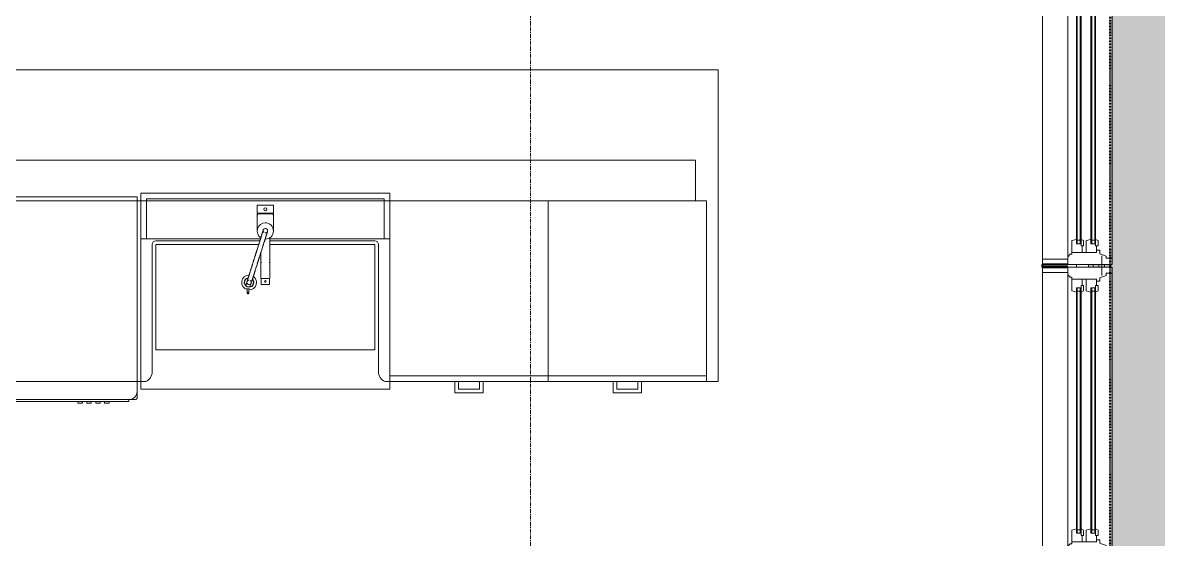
# Model space of a CAD drawing. Header units: inches. Extents: x -4218 to -1830, y 9756 to 12426.
# Drawn here: x -2240.6 to -2090.1, y 10628.9 to 10697.4 of the extents above; entities that cross this region are included whole.
import ezdxf

# ---------------------------------------------------------------- set-up
doc = ezdxf.new("R2010")
doc.units = ezdxf.units.IN
doc.header["$MEASUREMENT"] = 0
doc.linetypes.add('Dash 1_16_', pattern=[0.125, 0.0625, -0.0625])
doc.linetypes.add('Grid Line 1_2_', pattern=[0.875, 0.5, -0.125, 0.125, -0.125])
for name, color, linetype, lineweight in [('0-1', 7, 'Continuous', 5), ('0-2', 252, 'Continuous', 9), ('A-FLOR-PATT-1', 9, 'Continuous', 9), ('A-GLAZ-1', 151, 'Continuous', 9), ('A-GLAZ-2', 151, 'Continuous', 20), ('A-WALL', 113, 'Continuous', 13), ('A-WALL-3', 253, 'Continuous', 9), ('A-WALL-5', 252, 'Continuous', 9), ('A-WALL-6', 7, 'Continuous', 9), ('A-WALL-8', 113, 'Continuous', 9), ('A-WALL-9', 113, 'Continuous', 50), ('C-PROP-LINE-1', 91, 'Dash 1_16_', 50), ('P-SANR-FIXT-1', 7, 'Continuous', 9), ('P-SANR-FIXT-2', 252, 'Continuous', 9), ('Q-CASE-1', 253, 'Continuous', 9), ('Q-CASE-2', 252, 'Continuous', 9), ('Q-CASE-3', 7, 'Continuous', 9), ('Q-CASE-5', 254, 'Continuous', 9), ('Q-SPCQ-1', 7, 'Continuous', 9), ('Q-SPCQ-2', 253, 'Continuous', 9), ('Q-SPCQ-3', 252, 'Continuous', 9), ('S-GRID-1', 1, 'Grid Line 1_2_', 9)]:
    doc.layers.add(name, color=color, linetype=linetype, lineweight=lineweight)

# ---------------------------------------------------------------- blocks, each defined once
blk = doc.blocks.new('Dishwasher_15404 - 34_ counter-V60-BACKGROUND - 1ST FLOOR')
at = {"layer": 'Q-SPCQ-1'}
for p, q in [((25.8, 24), (24.5, 24)), ((26.68, 24), (25.8, 24)), ((26.87, 22.93), (26.87, 23.8)), ((26.87, 0.2), (26.87, 22.93)), ((26.87, 22.91), (27.12, 22.91)), ((27.12, 22.91), (27.12, 1.09)), ((27.37, 20.28), (27.12, 20.28)), ((27.12, 19.69), (27.37, 19.69)), ((27.37, 20.28), (27.37, 19.69)), ((27.37, 19.1), (27.12, 19.1)), ((27.12, 18.51), (27.37, 18.51)), ((27.37, 19.1), (27.37, 18.51)), ((27.37, 17.92), (27.12, 17.92)), ((27.12, 17.33), (27.37, 17.33)), ((27.37, 16.74), (27.12, 16.74)), ((27.37, 17.92), (27.37, 17.33)), ((27.37, 16.74), (27.37, 16.15)), ((27.12, 16.15), (27.37, 16.15)), ((27.37, 6.79), (27.12, 6.79)), ((27.37, 6.79), (27.37, 5.81)), ((27.12, 4.82), (27.37, 4.82)), ((27.37, 5.81), (27.37, 4.82)), ((26.87, 1.09), (27.12, 1.09)), ((24.5, 0), (26.68, 0))]:
    blk.add_line(p, q, dxfattribs=at)
for centre, radius, start, end in [((25.8, 22.93), 1.07, 360, 90), ((26.68, 23.8), 0.197, 0, 90), ((26.68, 0.2), 0.197, 270, 360), ((26.68, 0.2), 0.197, 270, 345)]:
    blk.add_arc(centre, radius, start, end, dxfattribs=at)
at = {"layer": 'Q-SPCQ-2'}
for p, q in [((0, 24), (0, 0)), ((0.5, 24), (0, 24)), ((0, 0), (0.5, 0))]:
    blk.add_line(p, q, dxfattribs=at)
at = {"layer": 'Q-SPCQ-3'}
for p, q in [((24.5, 24), (0.5, 24)), ((0.5, 0), (24.5, 0))]:
    blk.add_line(p, q, dxfattribs=at)
blk = doc.blocks.new('Vanity Cabinet-Double Door - 33_-V61-BACKGROUND - 1ST FLOOR')
at = {"layer": 'Q-CASE-1'}
for p, q in [((-15.76, -1), (-15.76, 0)), ((-15.76, 0), (17.24, 0)), ((-15.76, 0), (-15.76, -1)), ((17.24, 0), (-15.76, 0)), ((-15.01, -0.75), (-15.01, -1)), ((16.49, -0.75), (-15.01, -0.75)), ((16.49, -1), (16.49, -0.75)), ((17.24, 0), (17.24, -1)), ((17.24, -1), (17.24, 0))]:
    blk.add_line(p, q, dxfattribs=at)
at = {"layer": 'Q-CASE-2'}
for p, q in [((-15.76, -6.05), (-15.76, -1)), ((-15.76, -1), (-15.76, -6.05)), ((-15.01, -1), (-15.01, -6.01)), ((16.49, -6.05), (16.49, -1)), ((17.24, -1), (17.24, -6.03)), ((17.24, -6.03), (17.24, -1))]:
    blk.add_line(p, q, dxfattribs=at)
blk = doc.blocks.new('Base Cabinet 3 Drawer 230 - Base Cabinet 3 Drawer 230 21_-V62-BACKGROUND - 1ST FLOOR')
at = {"layer": 'Q-CASE-1'}
for p, q in [((-0.64, 24), (-1.14, 24)), ((2.11, 24), (2.61, 24))]:
    blk.add_line(p, q, dxfattribs=at)
at = {"layer": 'Q-CASE-2'}
for p, q in [((-9.76, 24), (11.24, 24)), ((-9.76, 23.25), (-9.76, 24)), ((11.24, 23.25), (-9.76, 23.25)), ((-9.76, 23.25), (-9.76, 0)), ((-0.64, 24), (-1.14, 24)), ((2.11, 24), (2.61, 24)), ((11.24, 24), (11.24, 23.25)), ((11.24, 0), (11.24, 23.25)), ((-9.76, 0), (11.24, 0))]:
    blk.add_line(p, q, dxfattribs=at)
at = {"layer": 'Q-CASE-3'}
for p, q in [((2.61, 25.5), (-1.14, 25.5)), ((-1.14, 25.5), (-1.14, 24)), ((-0.64, 24), (-0.64, 25)), ((-0.64, 25), (2.11, 25)), ((2.11, 25), (2.11, 24)), ((2.61, 24), (2.61, 25.5))]:
    blk.add_line(p, q, dxfattribs=at)
at = {"layer": 'Q-CASE-5'}
for p, q in [((-0.64, 24), (-1.14, 24)), ((2.11, 24), (2.61, 24))]:
    blk.add_line(p, q, dxfattribs=at)
blk = doc.blocks.new('kitchen_faucet_14143 - kitchen_faucet_14143-2965259-BACKGROUND - 1ST FLOOR')
at = {"layer": 'P-SANR-FIXT-1'}
for p, q in [((-7.58, 2.4), (-8.24, 2.4)), ((-8.24, 2.2), (-7.58, 2.2)), ((-6.99, 1.91), (-7.41, 2.04)), ((-7.23, 2.59), (-6.81, 2.46)), ((-6.3, 0.57), (-7.09, 0.57)), ((-7.09, -0.57), (-7.09, 0.57)), ((-2.83, 0.59), (-6.3, 0.59)), ((-6.3, 0.57), (-6.3, 0.59)), ((-6.3, 0.42), (-6.3, 0.5)), ((-6.3, 0.3), (-6.3, 0.4)), ((-6.3, 0.29), (-6.3, 0.15)), ((-6.3, 0.15), (-6.3, 0.29)), ((-6.3, 0.15), (-6.3, -0.15)), ((-6.3, -0.15), (-6.3, 0.15)), ((-3.97, 0.59), (-4.89, 0.59)), ((-0.9, 0.59), (-0.94, 0.59)), ((2.26, 1.08), (0, 1.08)), ((2.34, 1.02), (2.1, 1.02)), ((2.26, 1.08), (2.26, -1.08)), ((3.44, 1.08), (2.34, 1.08)), ((2.34, -1.08), (2.34, 1.08)), ((3.44, 1.08), (3.44, -1.08)), ((-7.09, -0.57), (-6.3, -0.57)), ((-6.3, -0.15), (-6.3, -0.29)), ((-6.3, -0.29), (-6.3, -0.15)), ((-6.3, -0.4), (-6.3, -0.3)), ((-6.3, -0.5), (-6.3, -0.42)), ((-6.3, -0.59), (-6.3, -0.51)), ((-6.3, -0.59), (-0.9, -0.59)), ((-4.89, -0.59), (-3.97, -0.59)), ((0, -1.08), (2.26, -1.08)), ((2.1, -1.02), (2.34, -1.02)), ((2.34, -1.08), (3.44, -1.08))]:
    blk.add_line(p, q, dxfattribs=at)
at = {"layer": 'P-SANR-FIXT-1', "flags": 128}
for points in [[(-6.52, 2.15), (-6.53, 2.23), (-6.56, 2.3), (-6.61, 2.36), (-6.67, 2.41), (-6.74, 2.44), (-6.82, 2.45), (-6.9, 2.44), (-6.97, 2.41), (-7.03, 2.36), (-7.08, 2.3), (-7.1, 2.23), (-7.11, 2.15)], [(-7.11, 2.15), (-7.1, 2.08), (-7.08, 2), (-7.03, 1.94), (-6.97, 1.9), (-6.9, 1.87), (-6.82, 1.86), (-6.74, 1.87), (-6.67, 1.9), (-6.61, 1.94), (-6.56, 2)], [(-6.91, 1.87), (-6.91, 1.87), (-6.91, 1.87), (-6.9, 1.87), (-6.9, 1.87), (-6.9, 1.87), (-6.89, 1.87), (-6.89, 1.86), (-6.88, 1.86), (-6.88, 1.86), (-6.87, 1.86), (-6.86, 1.86), (-6.71, 1.81), (-6.69, 1.8), (-6.68, 1.8), (-6.51, 1.75), (-6.49, 1.74), (-6.46, 1.73), (-6.43, 1.72), (-6.41, 1.71), (-6.38, 1.7), (-6.35, 1.69), (-6.32, 1.68), (-6.29, 1.67), (-6.26, 1.66), (-6.22, 1.65), (-6.19, 1.64), (-6.16, 1.63), (-6.12, 1.62), (-6.09, 1.61), (-6.05, 1.6), (-6.01, 1.59), (-5.98, 1.58), (-5.94, 1.56), (-5.9, 1.55), (-5.86, 1.54), (-5.82, 1.53), (-5.78, 1.51), (-5.74, 1.5), (-5.69, 1.49), (-5.65, 1.47), (-5.61, 1.46), (-5.56, 1.45), (-5.52, 1.43), (-5.47, 1.42), (-5.42, 1.4), (-5.38, 1.39), (-5.33, 1.37), (-5.28, 1.36), (-5.23, 1.34), (-5.18, 1.33), (-4.48, 1.1), (-4.42, 1.09), (-4.36, 1.07), (-4.31, 1.05), (-4.25, 1.03), (-4.19, 1.01), (-4.13, 0.99), (-4.07, 0.98), (-4.02, 0.96), (-3.96, 0.94), (-3.9, 0.92), (-3.84, 0.9), (-3.78, 0.88), (-3.72, 0.86), (-3.66, 0.85), (-3.6, 0.83), (-3.54, 0.81), (-3.48, 0.79), (-3.42, 0.77), (-3.36, 0.75), (-3.3, 0.73), (-3.24, 0.71), (-3.18, 0.69), (-3.12, 0.68), (-3.06, 0.66), (-3, 0.64), (-2.94, 0.62), (-2.88, 0.6), (-2.83, 0.58), (-2.77, 0.56), (-2.71, 0.55), (-2.65, 0.53), (-2.03, 0.33), (-1.98, 0.32), (-1.93, 0.3), (-1.88, 0.28), (-1.83, 0.27), (-1.78, 0.25), (-1.54, 0.18), (-1.49, 0.16), (-1.45, 0.15), (-1.4, 0.13), (-1.36, 0.12), (-1.31, 0.1), (-1.27, 0.09), (-1.23, 0.08), (-1.18, 0.06), (-1.14, 0.05), (-1.1, 0.04), (-1.06, 0.03), (-1.03, 0.01), (-0.99, 0), (-0.95, -0.01), (-0.91, -0.02), (-0.88, -0.03), (-0.84, -0.04), (-0.81, -0.05), (-0.77, -0.07), (-0.74, -0.08), (-0.71, -0.09), (-0.68, -0.1), (-0.65, -0.11), (-0.62, -0.11), (-0.59, -0.12), (-0.56, -0.13), (-0.53, -0.14), (-0.51, -0.15), (-0.48, -0.16), (-0.45, -0.17), (-0.43, -0.17), (-0.41, -0.18), (-0.38, -0.19), (-0.36, -0.2), (-0.34, -0.2), (-0.32, -0.21), (-0.3, -0.21), (-0.28, -0.22), (-0.26, -0.23), (-0.25, -0.23), (-0.23, -0.24), (-0.21, -0.24), (-0.2, -0.25), (-0.18, -0.25), (-0.17, -0.26), (-0.16, -0.26), (-0.15, -0.26), (-0.14, -0.27), (-0.13, -0.27), (-0.12, -0.27), (-0.11, -0.28), (-0.1, -0.28), (-0.09, -0.28), (-0.09, -0.28), (-0.08, -0.28), (-0.08, -0.29), (-0.07, -0.29), (-0.07, -0.29), (-0.07, -0.29), (-0.07, -0.29), (-0.06, -0.29)], [(-6.73, 2.43), (-6.73, 2.43), (-6.73, 2.43), (-6.73, 2.43), (-6.72, 2.43), (-6.72, 2.43), (-6.72, 2.43), (-6.71, 2.43), (-6.71, 2.43), (-6.7, 2.42), (-6.69, 2.42), (-6.68, 2.42), (-6.53, 2.37), (-6.52, 2.37), (-6.5, 2.36), (-6.48, 2.35), (-6.46, 2.35), (-6.44, 2.34), (-6.42, 2.33), (-6.39, 2.33), (-6.37, 2.32), (-6.34, 2.31), (-6.32, 2.3), (-6.29, 2.3), (-6.27, 2.29), (-6.24, 2.28), (-6.21, 2.27), (-6.18, 2.26), (-6.15, 2.25), (-6.12, 2.24), (-6.09, 2.23), (-6.06, 2.22), (-6.03, 2.21), (-5.99, 2.2), (-5.96, 2.19), (-5.92, 2.18), (-5.89, 2.17), (-5.85, 2.16), (-5.81, 2.14), (-5.78, 2.13), (-5.74, 2.12), (-5.7, 2.11), (-5.66, 2.1), (-5.62, 2.08), (-5.58, 2.07), (-5.53, 2.06), (-5.49, 2.04), (-5.45, 2.03), (-5.4, 2.01), (-5.36, 2), (-5.31, 1.99), (-5.27, 1.97), (-5.22, 1.96), (-5.17, 1.94), (-5.12, 1.93), (-5.07, 1.91), (-5.02, 1.9), (-4.97, 1.88), (-4.92, 1.86), (-4.87, 1.85), (-4.82, 1.83), (-4.77, 1.81), (-4.71, 1.8), (-4.66, 1.78), (-4.61, 1.76), (-4.55, 1.75), (-4.5, 1.73), (-4.44, 1.71), (-4.39, 1.69), (-4.33, 1.68), (-4.27, 1.66), (-4.22, 1.64), (-4.16, 1.62), (-4.1, 1.6), (-4.04, 1.59), (-3.99, 1.57), (-3.93, 1.55), (-3.87, 1.53), (-3.81, 1.51), (-3.75, 1.49), (-3.69, 1.47), (-3.63, 1.46), (-3.57, 1.44), (-3.51, 1.42), (-3.45, 1.4), (-3.39, 1.38), (-3.33, 1.36), (-3.27, 1.34), (-3.21, 1.32), (-3.15, 1.31), (-3.09, 1.29), (-3.03, 1.27), (-2.97, 1.25), (-2.92, 1.23), (-2.86, 1.21), (-2.8, 1.19), (-2.74, 1.17), (-2.68, 1.16), (-2.62, 1.14), (-2.56, 1.12), (-2.51, 1.1), (-1.88, 0.9), (-1.83, 0.89), (-1.78, 0.87), (-1.73, 0.85), (-1.67, 0.84), (-1.62, 0.82), (-1.4, 0.75), (-1.35, 0.74), (-1.3, 0.72), (-1.26, 0.71), (-1.21, 0.69), (-1.17, 0.68), (-1.12, 0.66), (-1.08, 0.65), (-1.04, 0.64), (-1, 0.62), (-0.96, 0.61), (-0.92, 0.6), (-0.88, 0.59), (-0.84, 0.57), (-0.8, 0.56), (-0.76, 0.55), (-0.73, 0.54), (-0.69, 0.53), (-0.66, 0.52), (-0.62, 0.51), (-0.59, 0.5), (-0.56, 0.49), (-0.52, 0.47), (-0.49, 0.47), (-0.46, 0.46), (-0.43, 0.45), (-0.4, 0.44), (-0.38, 0.43), (-0.35, 0.42), (-0.32, 0.41), (-0.3, 0.4), (-0.27, 0.4), (-0.25, 0.39), (-0.22, 0.38), (-0.2, 0.37), (-0.18, 0.37), (-0.16, 0.36), (-0.14, 0.35), (-0.12, 0.35), (-0.1, 0.34), (-0.08, 0.34), (-0.06, 0.33), (-0.05, 0.32), (-0.03, 0.32), (-0.02, 0.32), (0, 0.31), (0.01, 0.31), (0.02, 0.3), (0.03, 0.3), (0.04, 0.3), (0.05, 0.29), (0.06, 0.29), (0.07, 0.29), (0.08, 0.28), (0.09, 0.28), (0.09, 0.28), (0.1, 0.28), (0.1, 0.28), (0.11, 0.28), (0.11, 0.28), (0.11, 0.27), (0.11, 0.27), (0.11, 0.27)], [(-0.27, 0.02), (-0.27, -0.06), (-0.24, -0.13), (-0.2, -0.2), (-0.15, -0.25), (-0.08, -0.28), (0, -0.3), (0.08, -0.3), (0.15, -0.28), (0.21, -0.23), (0.27, -0.18)], [(0.27, -0.18), (0.3, -0.11), (0.32, -0.03), (0.31, 0.04), (0.29, 0.12), (0.25, 0.18), (0.19, 0.23), (0.13, 0.27), (0.05, 0.29), (-0.03, 0.28), (-0.1, 0.26), (-0.17, 0.22), (-0.22, 0.16)]]:
    blk.add_lwpolyline(points, dxfattribs=at)
at = {"layer": 'P-SANR-FIXT-1'}
for centre, radius, start, end in [((-6.83, 2.16), 0.984, 0, 165), ((-6.83, 2.16), 0.984, 176.3754, 180), ((-6.83, 2.16), 0.984, 180, 325.3711), ((-6.83, 2.16), 0.63, 10.3084, 180), ((-6.83, 2.16), 0.63, 180, 315), ((-6.83, 2.16), 0.591, 132.8835, 180), ((-6.83, 2.16), 0.591, 180, 191.3603), ((-6.83, 2.16), 0.591, 191.3603, 312.7731), ((-6.83, 2.16), 0.591, 14.7648, 132.8835), ((-6.69, 0), 0.118, 0, 180), ((0, 0), 1.08, 177.6189, 180), ((0, 0), 1.08, 0, 147.4712), ((2.88, 0), 0.197, 360, 180), ((-6.69, 0), 0.118, 180, 360), ((0, 0), 1.08, 180, 360), ((2.88, 0), 0.197, 180, 360)]:
    blk.add_arc(centre, radius, start, end, dxfattribs=at)
for centre, major_axis, ratio, start_param, end_param in [((-8.24, 2.3), (0, 0.0984), 0.984808, 4.712389, 7.853982), ((-8.24, 2.3), (0, 0.0984), 0.984808, 1.570796, 4.712389), ((-3.97, 0), (0, 0.591), 0.906308, 6.021386, 6.806784), ((-3.97, 0), (0, 0.591), 0.906308, 2.617994, 3.403392)]:
    blk.add_ellipse(centre, major_axis=major_axis, ratio=ratio, start_param=start_param, end_param=end_param, dxfattribs=at)
blk = doc.blocks.new('CTR - 1st Phase - Unit Layouts_rvt-1-BACKGROUND - 1ST FLOOR')
at = {"layer": 'A-WALL-3'}
for p, q in [((-2151.45, 10679.2), (-2262.05, 10679.2)), ((-2151.45, 10679.2), (-2151.45, 10673.83)), ((-2225.47, 10673.83), (-2224.97, 10673.83)), ((-2191.97, 10673.83), (-2151.45, 10673.83))]:
    blk.add_line(p, q, dxfattribs=at)
at = {"layer": 'A-WALL-5'}
for p, q in [((-2305.47, 10691.2), (-2148.45, 10691.2)), ((-2148.45, 10691.2), (-2148.45, 10649.83)), ((-2262.05, 10679.2), (-2151.45, 10679.2)), ((-2151.45, 10673.83), (-2151.45, 10679.2)), ((-2151.45, 10673.83), (-2302.45, 10673.83)), ((-2209.18, 10668.52), (-2222.97, 10668.52)), ((-2193.97, 10668.52), (-2207.89, 10668.52)), ((-2223.47, 10668.02), (-2223.47, 10651.18)), ((-2193.47, 10651.18), (-2193.47, 10668.02)), ((-2224.32, 10649.83), (-2305.47, 10649.83)), ((-2148.45, 10649.83), (-2192.63, 10649.83))]:
    blk.add_line(p, q, dxfattribs=at)
for centre, radius, start, end in [((-2222.97, 10668.02), 0.5, 90, 180), ((-2193.97, 10668.02), 0.5, 0, 90), ((-2224.97, 10651.18), 1.5, 296.0911, 0), ((-2191.97, 10651.18), 1.5, 180, 243.9089)]:
    blk.add_arc(centre, radius, start, end, dxfattribs=at)
at = {"layer": 'A-WALL-6'}
for p, q in [((-2148.45, 10691.2), (-2305.47, 10691.2)), ((-2148.45, 10649.83), (-2148.45, 10691.2)), ((-2222.97, 10668.52), (-2209.18, 10668.52)), ((-2207.89, 10668.52), (-2193.97, 10668.52)), ((-2223.47, 10651.18), (-2223.47, 10668.02)), ((-2193.47, 10668.02), (-2193.47, 10651.18)), ((-2305.47, 10649.83), (-2224.32, 10649.83)), ((-2192.63, 10649.83), (-2148.45, 10649.83))]:
    blk.add_line(p, q, dxfattribs=at)
for centre, radius, start, end in [((-2222.97, 10668.02), 0.5, 90, 180), ((-2193.97, 10668.02), 0.5, 360, 90), ((-2224.97, 10651.18), 1.5, 296.0911, 0), ((-2191.97, 10651.18), 1.5, 180, 243.9089)]:
    blk.add_arc(centre, radius, start, end, dxfattribs=at)
at = {"layer": 'P-SANR-FIXT-1'}
for p, q in [((-2222.97, 10668.02), (-2209.34, 10668.02)), ((-2222.97, 10654.07), (-2222.97, 10668.02)), ((-2207.89, 10668.02), (-2193.97, 10668.02)), ((-2193.97, 10668.02), (-2193.97, 10654.07)), ((-2193.97, 10654.07), (-2222.97, 10654.07)), ((-2224.97, 10649.83), (-2224.97, 10648.82)), ((-2224.97, 10648.82), (-2191.97, 10648.82)), ((-2191.97, 10648.82), (-2191.97, 10649.83))]:
    blk.add_line(p, q, dxfattribs=at)
at = {"layer": 'P-SANR-FIXT-2'}
for p, q in [((-2209.1, 10668.78), (-2224.97, 10668.78)), ((-2224.97, 10668.78), (-2224.97, 10649.83)), ((-2192.01, 10668.78), (-2207.89, 10668.78)), ((-2191.97, 10649.83), (-2191.97, 10668.78))]:
    blk.add_line(p, q, dxfattribs=at)
at = {"layer": '0-2'}
for name, p, rotation in [('Dishwasher_15404 - 34_ counter-V60-BACKGROUND - 1ST FLOOR', (-2249.47, 10674.33), 269.9999999998915), ('kitchen_faucet_14143 - kitchen_faucet_14143-2965259-BACKGROUND - 1ST FLOOR', (-2208.47, 10669.82), 89.99999999998583), ('Base Cabinet 3 Drawer 230 - Base Cabinet 3 Drawer 230 21_-V62-BACKGROUND - 1ST FLOOR', (-2180.74, 10673.83), 180), ('Base Cabinet 3 Drawer 230 - Base Cabinet 3 Drawer 230 21_-V62-BACKGROUND - 1ST FLOOR', (-2159.74, 10673.83), 180)]:
    blk.add_blockref(name, p, dxfattribs=dict(at, rotation=rotation))
blk.add_blockref('Vanity Cabinet-Double Door - 33_-V61-BACKGROUND - 1ST FLOOR', (-2209.21, 10674.83), dxfattribs=at)
blk = doc.blocks.new('Window-Double_Hung-Andersen-400_Series-Tilt_Wash - DOUBLE HUNG - COTTAGE - 1ST FLOOR-2889599-BACKGROUND - 1ST FLOOR')
at = {"layer": 'A-GLAZ-1'}
for p, q in [((-18.95, 4.5), (18.95, 4.5)), ((-18.95, 1.12), (-18.95, 4.5)), ((-18.32, 1.12), (-18.32, 4.5)), ((18.32, 1.12), (18.32, 4.5)), ((18.95, 4.5), (18.95, 1.12)), ((18.95, 1.12), (-18.95, 1.12)), ((-16.29, -0.13), (-15.7, -0.13)), ((-16.29, -0.5), (-15.7, -0.5)), ((-15.82, -0.5), (-15.82, -0.13)), ((-15.7, 0), (15.7, 0)), ((-15.7, -0.13), (15.7, -0.13)), ((-15.7, -0.5), (15.7, -0.5)), ((-15.7, -0.63), (15.7, -0.63)), ((16.29, -0.13), (15.7, -0.13)), ((16.29, -0.5), (15.7, -0.5)), ((15.82, -0.5), (15.82, -0.13)), ((-16.29, -2.06), (-15.7, -2.06)), ((-16.29, -2.44), (-15.7, -2.44)), ((-15.82, -2.44), (-15.82, -2.06)), ((-15.7, -1.94), (15.7, -1.94)), ((-15.7, -2.06), (15.7, -2.06)), ((-15.7, -2.44), (15.7, -2.44)), ((-15.7, -2.56), (15.7, -2.56)), ((16.29, -2.06), (15.7, -2.06)), ((16.29, -2.44), (15.7, -2.44)), ((15.82, -2.44), (15.82, -2.06))]:
    blk.add_line(p, q, dxfattribs=at)
at = {"layer": 'A-GLAZ-2'}
for p, q in [((-19.01, 1.12), (19.01, 1.12)), ((-19.01, -4.75), (-19.01, 1.12)), ((-17.67, 0.84), (-18, 1.12)), ((-17.67, 0.84), (-17.67, 0.62)), ((-17.67, 0.62), (-15.86, 0.62)), ((-17.42, -2.69), (-17.42, 0.62)), ((-15.86, 0.62), (-15.7, 0)), ((15.86, 0.62), (15.7, 0)), ((17.67, 0.62), (15.86, 0.62)), ((17.42, -2.69), (17.42, 0.62)), ((17.67, 0.84), (18, 1.12)), ((17.67, 0.84), (17.67, 0.62)), ((19.01, 1.12), (19.01, -4.75)), ((-17.42, -0.75), (-16.57, -0.75)), ((-17.42, -1.31), (-15.86, -1.31)), ((-16.57, -0.63), (-16.57, -0.97)), ((-15.7, -0.63), (-16.57, -0.63)), ((-15.86, -0.97), (-16.57, -0.97)), ((-16.29, -0.63), (-16.29, 0)), ((-15.7, 0), (-16.29, 0)), ((-15.86, -0.97), (-15.7, -0.63)), ((-15.86, -1.31), (-15.7, -1.94)), ((15.7, 0), (16.29, 0)), ((15.86, -0.97), (15.7, -0.63)), ((15.7, -0.63), (16.57, -0.63)), ((15.86, -1.31), (15.7, -1.94)), ((15.86, -0.97), (16.57, -0.97)), ((17.42, -1.31), (15.86, -1.31)), ((16.29, -0.63), (16.29, 0)), ((16.57, -0.63), (16.57, -0.97)), ((17.42, -0.75), (16.57, -0.75)), ((-17.42, -2.69), (-16.57, -2.69)), ((-17.14, -3.13), (-17.14, -2.69)), ((-16.57, -2.56), (-16.57, -2.91)), ((-15.7, -2.56), (-16.57, -2.56)), ((-15.86, -2.91), (-16.57, -2.91)), ((-16.29, -2.56), (-16.29, -1.94)), ((-15.7, -1.94), (-16.29, -1.94)), ((-15.86, -2.91), (-15.7, -2.56)), ((15.7, -1.94), (16.29, -1.94)), ((15.86, -2.91), (15.7, -2.56)), ((15.7, -2.56), (16.57, -2.56)), ((15.86, -2.91), (16.57, -2.91)), ((16.29, -2.56), (16.29, -1.94)), ((16.57, -2.56), (16.57, -2.91)), ((17.42, -2.69), (16.57, -2.69)), ((17.14, -3.13), (17.14, -2.69)), ((-19.01, -3.38), (-20.51, -3.38)), ((-18.2, -3.94), (-17.92, -3.94)), ((-18.2, -4.75), (-18.2, -3.94)), ((-17.92, -3.94), (-17.61, -3.13)), ((-17.61, -3.13), (-17.14, -3.13)), ((17.61, -3.13), (17.14, -3.13)), ((17.92, -3.94), (17.61, -3.13)), ((18.2, -3.94), (17.92, -3.94)), ((18.2, -4.75), (18.2, -3.94)), ((19.01, -3.38), (20.51, -3.38)), ((19.01, -4.75), (-19.01, -4.75))]:
    blk.add_line(p, q, dxfattribs=at)
blk = doc.blocks.new('Family - ___-2835903-BACKGROUND - 1ST FLOOR')
at = {"layer": 'C-PROP-LINE-1'}
blk.add_line((-2096.45, 10009.09), (-2096.45, 10822.49), dxfattribs=at)

msp = doc.modelspace()

# ---------------------------------------------------------------- hatches: boundary and pattern name
at = {"layer": 'A-FLOR-PATT-1'}
h = msp.add_hatch(dxfattribs=at)
h.set_pattern_fill('FP_4', color=256, style=0, pattern_type=2)
h.set_pattern_definition([(0, (0, 0), (15.36, 3.84), [1.267, -10.253, 1.267, -10.253, -61.44]), (0, (0, 0), (15.36, 3.84), [-23.04, 1.267, -21.773, 1.267, -10.253, -26.88]), (0, (0, 0), (15.36, 3.84), [-57.6, 1.267, -6.413, 1.267, -17.933]), (120, (5.76, 1.92), (-11.0055376, 11.3821502), [1.267, -10.253, 1.267, -10.253, -61.44]), (120, (5.76, 1.92), (-11.0055376, 11.3821502), [-23.04, 1.267, -21.773, 1.267, -10.253, -26.88]), (120, (5.76, 1.92), (-11.0055376, 11.3821502), [-57.6, 1.267, -6.413, 1.267, -17.933]), (240, (7.68, 9.6), (-4.3544624, -15.2221502), [1.267, -10.253, 1.267, -10.253, -61.44]), (240, (7.68, 9.6), (-4.3544624, -15.2221502), [-23.04, 1.267, -21.773, 1.267, -10.253, -26.88]), (240, (7.68, 9.6), (-4.3544624, -15.2221502), [-57.6, 1.267, -6.413, 1.267, -17.933])])
h.paths.add_polyline_path([(-2099.32, 10011.59), (-1941.32, 10011.59), (-1941.32, 10819.99), (-2099.32, 10819.99), (-2099.32, 10780.21), (-2096.2, 10780.21), (-2096.2, 10742.19), (-2099.32, 10742.19), (-2099.32, 10703.41), (-2096.2, 10703.41), (-2096.2, 10665.39), (-2099.32, 10665.39), (-2099.32, 10665.01), (-2096.2, 10665.01), (-2096.2, 10626.99), (-2099.32, 10626.99), (-2099.32, 10570.86), (-2096.82, 10570.86), (-2096.82, 10571.43), (-2095.82, 10571.43), (-2095.82, 10542.43), (-2096.82, 10542.43), (-2096.82, 10542.99), (-2099.32, 10542.99), (-2099.32, 10511.41), (-2096.2, 10511.41), (-2096.2, 10473.39), (-2099.32, 10473.39), (-2099.32, 10396.21), (-2096.2, 10396.21), (-2096.2, 10358.19), (-2099.32, 10358.19), (-2099.32, 10357.81), (-2096.2, 10357.81), (-2096.2, 10319.79), (-2099.32, 10319.79), (-2099.32, 10289.59), (-2096.82, 10289.59), (-2096.82, 10290.15), (-2095.82, 10290.15), (-2095.82, 10261.15), (-2096.82, 10261.15), (-2096.82, 10261.71), (-2099.32, 10261.71), (-2099.32, 10204.21), (-2096.2, 10204.21), (-2096.2, 10166.19), (-2099.32, 10166.19), (-2099.32, 10165.81), (-2096.2, 10165.81), (-2096.2, 10127.79), (-2099.32, 10127.79), (-2099.32, 10127.41), (-2096.2, 10127.41), (-2096.2, 10089.39), (-2099.32, 10089.39), (-2099.32, 10012.76)], flags=0)

# ---------------------------------------------------------------- linework, layer by layer
at = {"layer": 'A-WALL'}
for p, q in [((-2100.95, 10665.01), (-2100.95, 10665.39)), ((-2099.32, 10665.01), (-2099.32, 10665.39)), ((-2098.7, 10665.01), (-2098.7, 10665.39)), ((-2097.95, 10665.01), (-2097.95, 10665.39)), ((-2097.2, 10665.01), (-2097.2, 10665.39))]:
    msp.add_line(p, q, dxfattribs=at)
at = {"layer": 'A-WALL-8'}
for p, q in [((-2105.45, 10665.39), (-2105.45, 10665.45)), ((-2105.45, 10664.95), (-2105.45, 10665.01))]:
    msp.add_line(p, q, dxfattribs=at)
at = {"layer": 'A-WALL-9'}
for p, q in [((-2102.07, 10665.39), (-2105.45, 10665.39)), ((-2105.45, 10665.39), (-2105.45, 10665.01)), ((-2096.45, 10665.01), (-2096.45, 10665.39)), ((-2105.45, 10665.01), (-2102.07, 10665.01))]:
    msp.add_line(p, q, dxfattribs=at)
at = {"layer": 'S-GRID-1'}
msp.add_line((-2173.32, 9836.18), (-2173.32, 12376.81), dxfattribs=at)

# ---------------------------------------------------------------- block references
at = {"layer": '0-1'}
msp.add_blockref('CTR - 1st Phase - Unit Layouts_rvt-1-BACKGROUND - 1ST FLOOR', (0, 0), dxfattribs=at)
at = {"layer": 'A-GLAZ-1', "rotation": 89.99999999999882}
for p in [(-2100.95, 10684.4), (-2100.95, 10646)]:
    msp.add_blockref('Window-Double_Hung-Andersen-400_Series-Tilt_Wash - DOUBLE HUNG - COTTAGE - 1ST FLOOR-2889599-BACKGROUND - 1ST FLOOR', p, dxfattribs=at)
at = {"layer": 'C-PROP-LINE-1'}
msp.add_blockref('Family - ___-2835903-BACKGROUND - 1ST FLOOR', (0, 0), dxfattribs=at)

doc.saveas('drawing.dxf')
